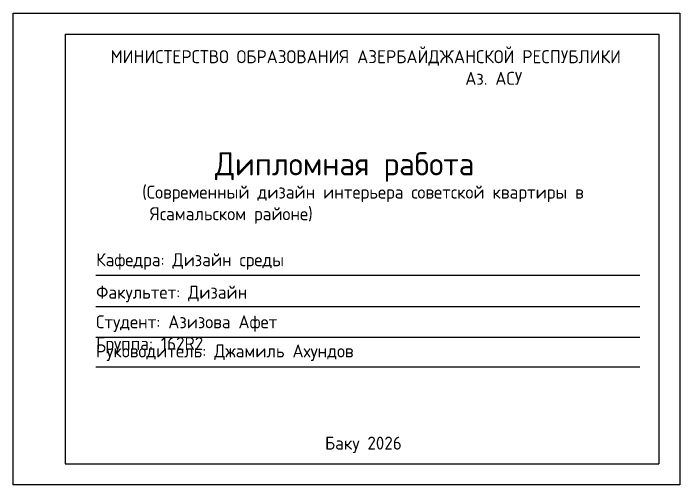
# Model space of a CAD drawing. Header units: millimetres. Extents: x -178199094 to 13669908, y -30538122 to 6091408.
# Drawn here: x 7058931 to 7358118, y 313552 to 525109 of the extents above; entities that cross this region are included whole.
import ezdxf

# ---------------------------------------------------------------- set-up
doc = ezdxf.new("R2010")
doc.units = ezdxf.units.MM
doc.styles.add('gost', font='GOST Common.ttf')

msp = doc.modelspace()

# ---------------------------------------------------------------- linework, layer by layer
at = {"color": 18, "true_color": 0x000000}
for p, q in [((7082254.56897, 515779.15912), (7082254.56897, 322881.16872)), ((7082254.56897, 515779.15912), (7348788.79328, 515779.15912)), ((7348788.79328, 515779.15912), (7348788.79328, 322881.16872)), ((7082254.56897, 322881.16872), (7348788.79328, 322881.16872))]:
    msp.add_line(p, q, dxfattribs=at)
at = {"color": 252, "true_color": 0x939598}
for p, q in [((7095991.0591, 407562.01074), (7340211.13636, 407562.01074)), ((7095991.0591, 393507.15218), (7340211.13636, 393507.15218)), ((7095991.0591, 379708.85425), (7340211.13636, 379708.85425)), ((7095991.0591, 366421.34525), (7340211.13636, 366421.34525))]:
    msp.add_line(p, q, dxfattribs=at)
msp.add_lwpolyline([(7058930.87404, 525108.63709), (7358118.27126, 525108.63709), (7358118.27126, 313551.69075), (7058930.87404, 313551.69075)], close=True)

# ---------------------------------------------------------------- texts
at = {"color": 18, "true_color": 0x000000, "attachment_point": 1, "style": 'gost'}
for s, width, gutter_width, insert, char_height in [('МИНИСТЕРСТВО ОБРАЗОВАНИЯ АЗЕРБАЙДЖАНСКОЙ РЕСПУБЛИКИ\\P                                             Аз. АСУ', 412521.5275163, 2.08175, (7102552.01448, 508557.60552), 5830.9237329), ('Дипломная работа', 236269.3977706, 2.08175, (7149451.62041, 462749.64728), 10408.7518609), ('(Современный дизайн интерьера советской квартиры в\\P Ясамальском районе)', 279079.3014703, 2.33237, (7116785.31975, 447784.61579), 5830.9237329), ('Кафедра: Дизайн среды', 100003.8405735, 2.33237, (7096094.84954, 417417.43803), 5830.9237329), ('Факультет: Дизайн', 100003.8405735, 2.33237, (7096094.84954, 402851.79055), 5830.9237329), ('Студент: Азизова Афет                                   Группа: 162R2', 217372.1720236, 2.33237, (7096094.84954, 389564.28155), 5830.9237329), ('Руководитель: Джамиль Ахундов ', 151349.7887807, 2.33237, (7096094.84954, 376488.44061), 5830.9237329), ('Баку 2026', 38242.6963946, 2.33237, (7198881.20692, 335113.28053), 5830.923733)]:
    msp.add_mtext_dynamic_manual_height_columns(s, width=width, gutter_width=gutter_width, heights=[0], dxfattribs=dict(at, insert=insert, char_height=char_height))

doc.saveas('drawing.dxf')
